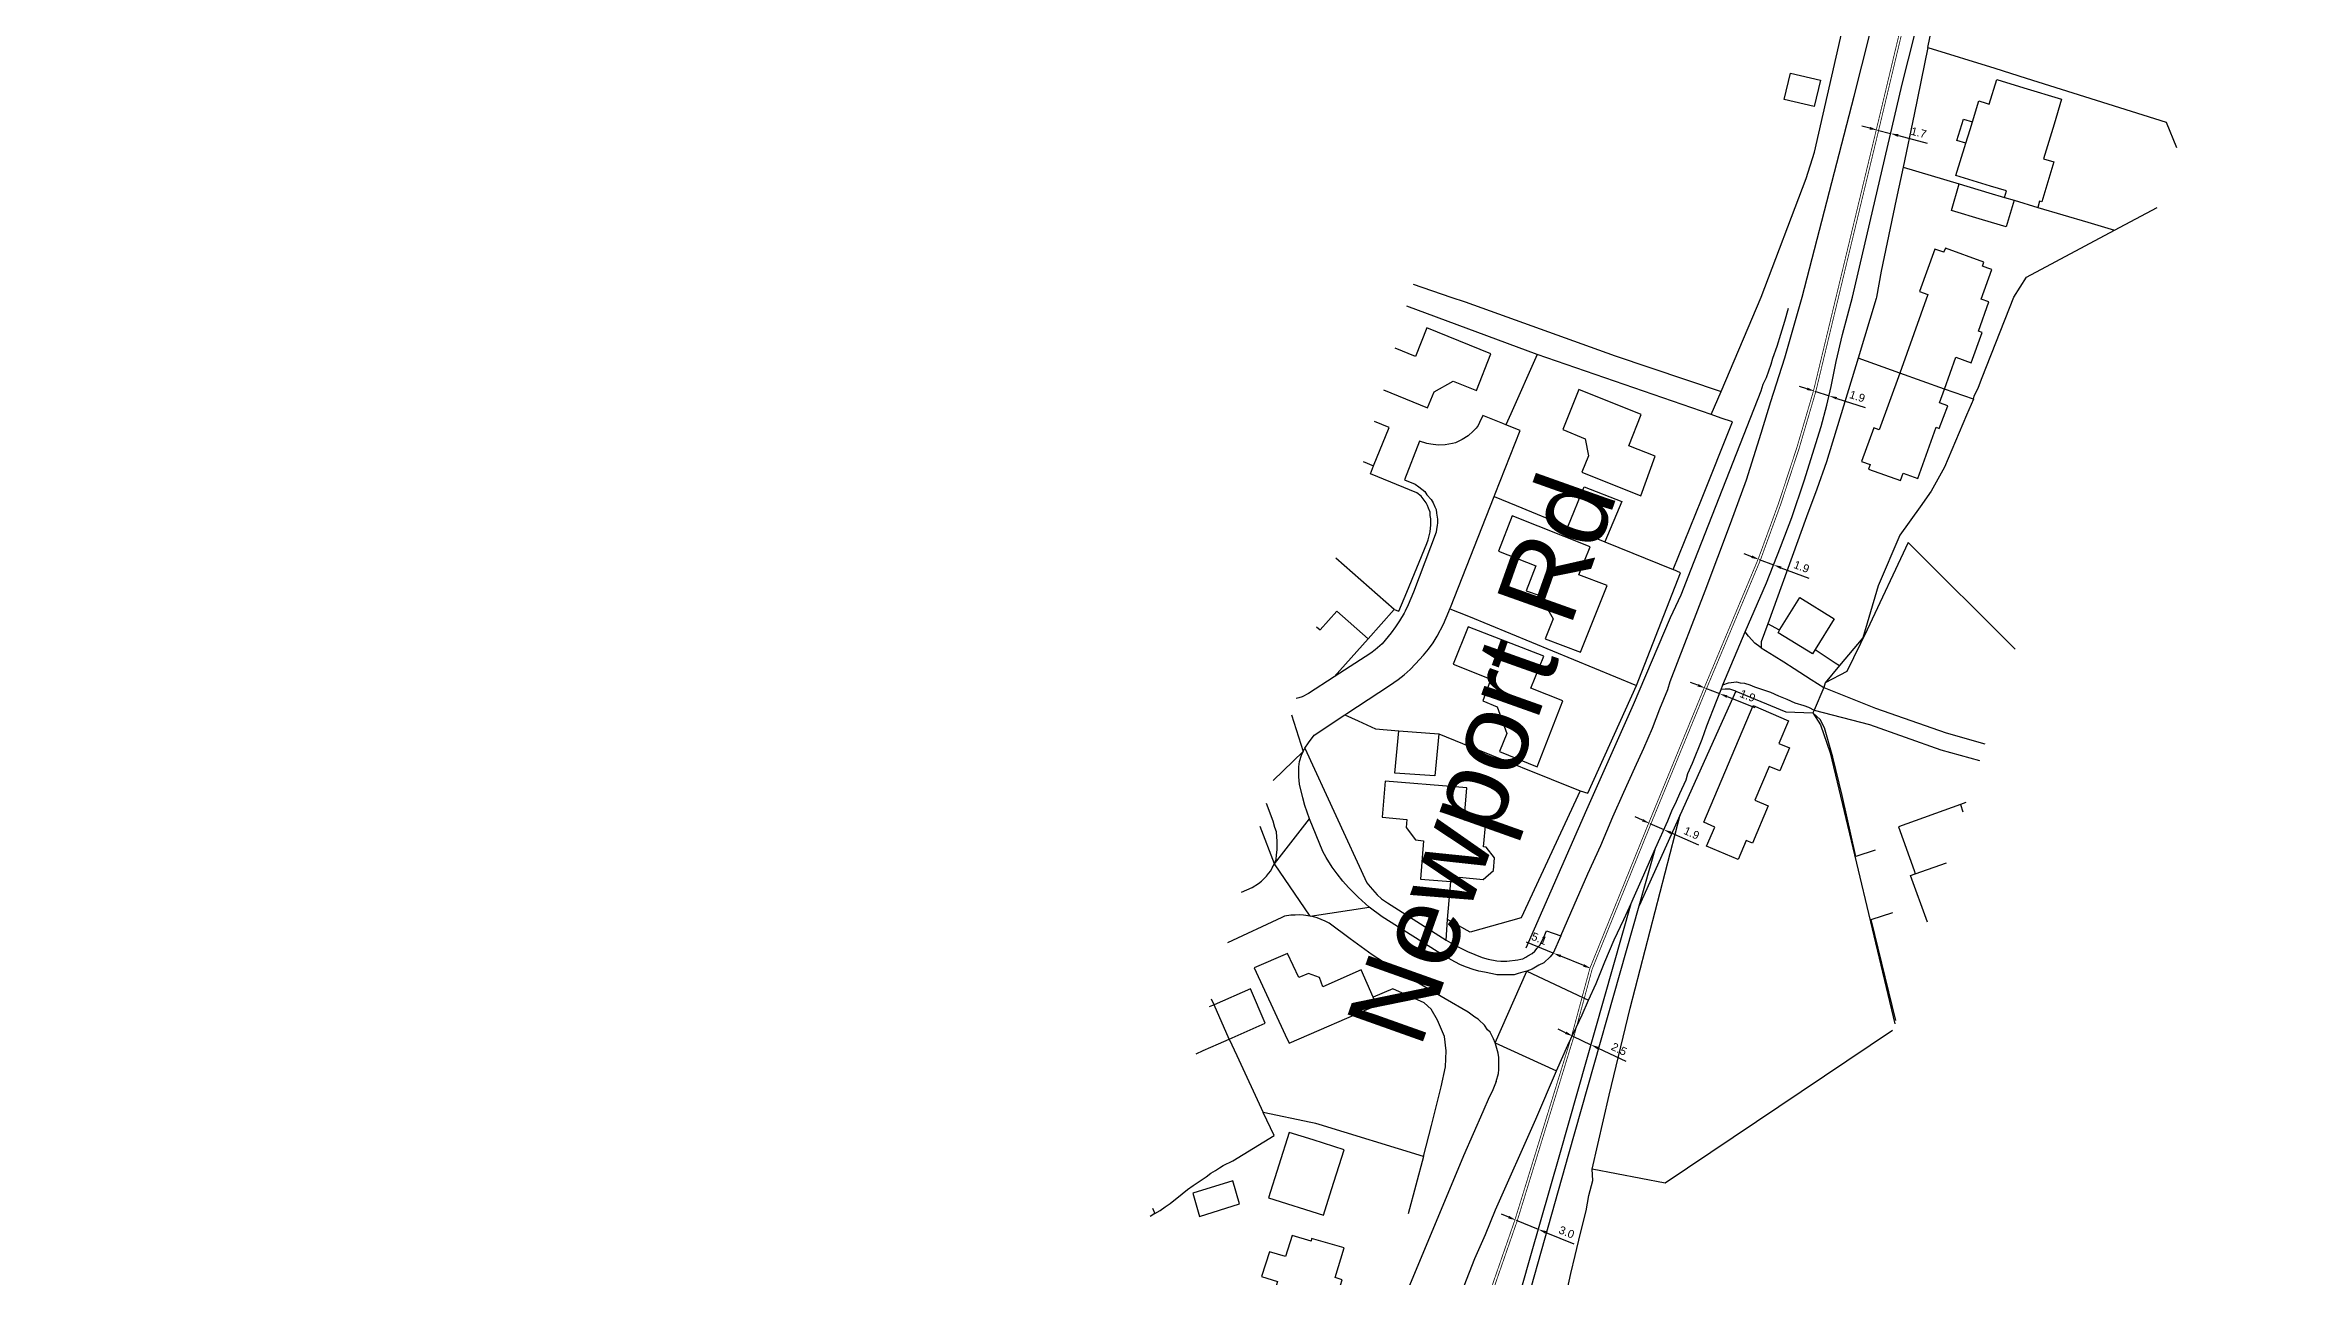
# Model space of a CAD drawing. Header units: millimetres. Extents: x 111502 to 977541, y 8702 to 1044108.
# Drawn here: x 487424.9 to 487705.1, y 237877.6 to 238031.5 of the extents above; entities that cross this region are included whole.
import ezdxf

# ---------------------------------------------------------------- set-up
doc = ezdxf.new("R2010")
doc.units = ezdxf.units.MM
doc.header["$LTSCALE"] = 0.25
doc.linetypes.add('DASHED2', pattern=[9.525, 6.35, -3.175])
for name, color, linetype in [('E HVSS As Laid Dimensions', 30, 'Continuous'), ('E HVSS As Laid HV', 10, 'Continuous'), ('X HVSS Site Background', 8, 'Continuous')]:
    doc.layers.add(name, color=color, linetype=linetype)
doc.styles.add('Arial', font='arial.ttf')
doc.dimstyles.new('HVSS AsLaid', dxfattribs={"dimtxt": 1, "dimasz": 1, "dimexe": 0, "dimexo": 0, "dimgap": 0.5, "dimtad": 1, "dimdec": 1, "dimzin": 1, "dimdsep": 46, "dimtxsty": 'Arial', "dimcen": 0.09, "dimadec": 0, "dimazin": 0, "dimtfac": 1, "dimtdec": 1, "dimtmove": 0, "dimatfit": 3, "dimfxl": 1, "dimtolj": 1, "dimtzin": 0, "dimarcsym": 0})

# ---------------------------------------------------------------- blocks, each defined once
blk = doc.blocks.new('OS MAP 060722')
at = {"layer": 'X HVSS Site Background'}
for points in [[(-1196.23, -1206.16), (-1194.58, -1202.31), (-1192.88, -1198.41), (-1191.23, -1194.86), (-1189.73, -1191.26), (-1188.38, -1188.21), (-1186.98, -1185.16), (-1185.88, -1182.71), (-1184.78, -1180.21), (-1183.88, -1177.76), (-1182.88, -1175.36), (-1182.58, -1174.36), (-1178.18, -1163.01), (-1175.03, -1154.61), (-1173.03, -1149.16), (-1171.18, -1143.31), (-1169.98, -1139.36), (-1168.23, -1133.91), (-1166.08, -1126.31), (-1159.58, -1101.21), (-1156.68, -1089.81)], [(-1176.2, -1138.13), (-1171.18, -1126.31), (-1165.58, -1111.51), (-1164.53, -1108.21), (-1158.38, -1081.11), (-1154.78, -1064.21), (-1155.08, -1032.51)], [(-1150.35, -1095.1), (-1147.53, -1081.31), (-1146.94, -1078.65), (-1145.34, -1073.37), (-1142.53, -1058.57), (-1141.1, -1050.19), (-1140.55, -1044.66)], [(-1173.18, -1168.16), (-1170.53, -1162.01), (-1168.78, -1157.56), (-1167.38, -1153.86), (-1165.83, -1149.26), (-1163.68, -1142.51), (-1162.98, -1139.81), (-1162.43, -1137.51), (-1161.83, -1134.36), (-1161.03, -1131.01), (-1159.78, -1126.31), (-1153.58, -1099.71), (-1149.58, -1083.86)], [(-1150.35, -1095.1), (-1152.08, -1103.51), (-1153.47, -1110.06)], [(-1150.35, -1095.1), (-1141.99, -1097.72), (-1138.08, -1098.95), (-1120.6, -1104.44), (-1119.31, -1107.63)], [(-1164.58, -1102.51), (-1168.33, -1101.61), (-1167.53, -1098.31), (-1163.78, -1099.21), (-1164.58, -1102.51)], [(-1144.79, -1104.42), (-1143.98, -1101.8), (-1143.07, -1102.08), (-1142.7, -1102.2), (-1141.74, -1099.1), (-1138.39, -1100.14), (-1133.68, -1101.59), (-1134.57, -1104.71), (-1135.9, -1109.03), (-1134.61, -1109.43), (-1136.14, -1114.41), (-1136.42, -1114.32), (-1136.61, -1115.1)], [(-1146.73, -1106.75), (-1145.9, -1104.08)], [(-1145.9, -1104.08), (-1144.79, -1104.42)], [(-1145.61, -1107.09), (-1146.73, -1106.75)], [(-1145.61, -1107.09), (-1145.07, -1105.35), (-1144.79, -1104.42)], [(-1140.79, -1113.85), (-1140.55, -1113.05), (-1142.53, -1112.44), (-1146.85, -1111.11), (-1145.61, -1107.09)], [(-1153.47, -1110.06), (-1154.33, -1114.11), (-1156.18, -1123.06), (-1156.78, -1126.31), (-1156.83, -1126.51), (-1159.09, -1133.95)], [(-1153.47, -1110.06), (-1146.44, -1112.16)], [(-1139.59, -1114.21), (-1140.58, -1117.53), (-1143.55, -1116.64), (-1147.43, -1115.48), (-1146.44, -1112.16)], [(-1146.44, -1112.16), (-1142.73, -1113.27), (-1140.79, -1113.85)], [(-1140.79, -1113.85), (-1139.59, -1114.21)], [(-1139.59, -1114.21), (-1136.61, -1115.1)], [(-1136.61, -1115.1), (-1130.37, -1116.96), (-1127.05, -1117.95)], [(-1127.05, -1117.95), (-1121.72, -1115.1)], [(-1144.68, -1139.06), (-1144.58, -1138.71), (-1144.03, -1137.56), (-1143.58, -1136.36), (-1139.63, -1126.31), (-1138.05, -1123.83), (-1127.05, -1117.95)], [(-1148.28, -1137.81), (-1146.85, -1133.84), (-1144.94, -1134.52), (-1143.58, -1130.73), (-1144.05, -1130.56), (-1142.75, -1126.92), (-1143.7, -1126.58), (-1142.37, -1122.87), (-1142.85, -1122.7), (-1143.55, -1122.45), (-1143.55, -1122.44), (-1143.36, -1121.93), (-1148.18, -1120.2), (-1148.35, -1120.65), (-1148.37, -1120.72), (-1149.51, -1120.31), (-1151.41, -1125.61), (-1150.35, -1125.99), (-1153.88, -1135.81)], [(-1214.69, -1124.71), (-1209.98, -1126.31), (-1208.18, -1126.91), (-1189.43, -1133.64), (-1176.2, -1138.13)], [(-1199.18, -1133.51), (-1215.47, -1127.46)], [(-1167.83, -1127.76), (-1168.28, -1129.36), (-1168.78, -1131.01), (-1169.23, -1132.51), (-1169.78, -1134.01), (-1169.98, -1134.76), (-1170.28, -1135.56), (-1170.58, -1136.41), (-1170.98, -1137.26), (-1171.23, -1138.06)], [(-1218.41, -1137.89), (-1212.88, -1140.16), (-1212.08, -1138.16), (-1209.68, -1136.81), (-1206.78, -1138.01), (-1204.98, -1133.41), (-1212.98, -1130.16), (-1214.38, -1133.76), (-1216.94, -1132.7)], [(-1199.18, -1133.51), (-1202.48, -1140.91), (-1203.09, -1142.27)], [(-1177.43, -1141.01), (-1199.18, -1133.51)], [(-1159.09, -1133.95), (-1163.03, -1146.91), (-1164.23, -1150.31), (-1165.53, -1153.76), (-1170.37, -1167.16)], [(-1153.88, -1135.81), (-1159.09, -1133.95)], [(-1153.88, -1135.81), (-1156.43, -1142.89), (-1157.12, -1142.64), (-1158.64, -1146.85), (-1157.57, -1147.23), (-1157.78, -1147.81), (-1153.79, -1149.25), (-1153.44, -1148.31), (-1151.62, -1148.97), (-1149.32, -1142.58), (-1148.94, -1142.72), (-1147.87, -1139.89), (-1148.89, -1139.52), (-1148.28, -1137.81)], [(-1148.28, -1137.81), (-1153.88, -1135.81)], [(-1171.23, -1138.06), (-1179.98, -1160.36), (-1181.23, -1163.56), (-1182.58, -1166.41), (-1187.18, -1177.26), (-1193.03, -1190.41), (-1200.63, -1207.71)], [(-1186.23, -1151.16), (-1184.43, -1146.21), (-1187.73, -1144.91), (-1186.18, -1141.01), (-1193.98, -1137.86), (-1195.98, -1142.86), (-1193.18, -1144.01), (-1192.78, -1146.16), (-1193.63, -1148.21), (-1186.23, -1151.16)], [(-1177.43, -1141.01), (-1176.2, -1138.13)], [(-1144.68, -1139.06), (-1145.53, -1141.07), (-1148.28, -1147.57), (-1149.94, -1150.58), (-1151.31, -1152.52), (-1153.88, -1156.06), (-1156.59, -1162.4), (-1157.76, -1166.38), (-1158.51, -1168.89), (-1161.41, -1172.38)], [(-1144.68, -1139.06), (-1148.28, -1137.81)], [(-1205.98, -1141.11), (-1206.38, -1142.01), (-1206.58, -1142.36), (-1206.83, -1142.71), (-1207.18, -1143.06), (-1207.83, -1143.66), (-1208.58, -1144.11), (-1209.38, -1144.51), (-1209.78, -1144.61), (-1210.23, -1144.71), (-1210.68, -1144.76), (-1211.58, -1144.81), (-1212.48, -1144.71), (-1212.98, -1144.61), (-1213.88, -1144.31), (-1215.78, -1149.16), (-1214.43, -1149.71), (-1213.98, -1150.01), (-1213.23, -1150.61), (-1212.98, -1151.01), (-1212.43, -1151.61), (-1212.18, -1152.01), (-1211.98, -1152.51), (-1211.83, -1152.86), (-1211.78, -1153.31), (-1211.63, -1154.06), (-1211.63, -1154.51), (-1211.68, -1154.86), (-1211.78, -1155.31), (-1211.83, -1155.71), (-1214.63, -1163.21), (-1215.33, -1164.76), (-1215.68, -1165.56), (-1215.83, -1165.81), (-1216.38, -1166.76), (-1216.88, -1167.51), (-1217.43, -1168.26), (-1218.18, -1169.21), (-1218.58, -1169.66), (-1219.43, -1170.41), (-1219.98, -1170.81), (-1224.58, -1173.79)], [(-1219.63, -1147.41), (-1217.68, -1142.61), (-1219.53, -1141.86)], [(-1203.09, -1142.27), (-1203.48, -1142.11), (-1205.98, -1141.11)], [(-1204.56, -1151.24), (-1204.43, -1150.91), (-1201.33, -1143.01), (-1203.09, -1142.27)], [(-1182.18, -1160.36), (-1178.67, -1151.63), (-1174.76, -1141.92), (-1176.18, -1141.43), (-1177.43, -1141.01)], [(-1220.95, -1146.88), (-1219.63, -1147.41)], [(-1217.08, -1165.36), (-1216.48, -1165.56), (-1215.48, -1163.21), (-1212.98, -1157.11), (-1212.83, -1156.66), (-1212.68, -1156.16), (-1212.58, -1155.66), (-1212.48, -1154.76), (-1212.48, -1154.01), (-1212.58, -1153.61), (-1212.58, -1153.21), (-1212.78, -1152.71), (-1212.88, -1152.36), (-1213.08, -1152.01), (-1213.43, -1151.51), (-1213.68, -1151.21), (-1214.23, -1150.76), (-1220.03, -1148.41), (-1219.63, -1147.41)], [(-1210.09, -1165.26), (-1210.03, -1165.11), (-1204.56, -1151.24)], [(-1204.56, -1151.24), (-1201.83, -1152.36)], [(-1195.38, -1155.01), (-1193.33, -1150.01), (-1188.63, -1151.86), (-1190.73, -1156.91)], [(-1193.78, -1170.71), (-1190.43, -1162.36), (-1193.98, -1161.01), (-1192.58, -1157.51), (-1202.33, -1153.66), (-1204.03, -1158.06), (-1199.38, -1159.91), (-1200.58, -1163.01), (-1198.88, -1163.61), (-1197.18, -1166.51), (-1198.18, -1169.01), (-1193.78, -1170.71)], [(-1201.83, -1152.36), (-1195.38, -1155.01)], [(-1195.38, -1155.01), (-1190.73, -1156.91)], [(-1190.73, -1156.91), (-1182.18, -1160.36)], [(-1152.81, -1156.97), (-1157.97, -1167.92), (-1160.48, -1173.11), (-1163.18, -1174.51)], [(-1152.81, -1156.97), (-1139.46, -1170.33)], [(-1217.08, -1165.36), (-1224.35, -1158.93)], [(-1186.78, -1174.86), (-1181.28, -1160.76), (-1182.18, -1160.36)], [(-1226.77, -1167.51), (-1226.33, -1167.91), (-1224.23, -1165.56), (-1220.33, -1169.01)], [(-1223.22, -1178.52), (-1222.98, -1178.36), (-1217.63, -1174.86), (-1216.58, -1174.11), (-1215.83, -1173.51), (-1215.08, -1172.86), (-1214.38, -1172.16), (-1213.38, -1171.06), (-1212.78, -1170.31), (-1212.18, -1169.51), (-1211.68, -1168.71), (-1210.88, -1167.21), (-1210.58, -1166.41), (-1210.23, -1165.61), (-1210.09, -1165.26)], [(-1220.33, -1169.01), (-1217.08, -1165.36)], [(-1210.09, -1165.26), (-1207.78, -1166.21)], [(-1168.9, -1167.96), (-1168.85, -1167.88), (-1166.38, -1163.86), (-1162.08, -1166.51), (-1164.44, -1170.35)], [(-1199.18, -1185.01), (-1195.98, -1176.76), (-1199.98, -1175.21), (-1198.38, -1171.21), (-1207.83, -1167.51), (-1209.68, -1172.21), (-1204.98, -1174.06), (-1205.98, -1176.76), (-1204.18, -1177.51), (-1202.98, -1180.86), (-1203.88, -1183.11), (-1199.18, -1185.01)], [(-1207.78, -1166.21), (-1186.78, -1174.86)], [(-1175.98, -1174.76), (-1173.18, -1168.16)], [(-1171.19, -1170.14), (-1171.38, -1170.01), (-1171.98, -1169.56), (-1172.78, -1168.71), (-1173.18, -1168.16)], [(-1170.37, -1167.16), (-1171.18, -1169.41)], [(-1168.9, -1167.96), (-1170.37, -1167.16)], [(-1164.44, -1170.35), (-1164.78, -1170.91), (-1169.08, -1168.26), (-1168.9, -1167.96)], [(-1224.58, -1173.79), (-1220.33, -1169.01)], [(-1171.18, -1169.41), (-1171.19, -1170.14)], [(-1171.19, -1170.14), (-1169.58, -1171.16), (-1168.38, -1171.91), (-1167.08, -1172.74), (-1164.95, -1174.1), (-1163.38, -1175.11)], [(-1164.44, -1170.35), (-1161.93, -1172.03), (-1161.41, -1172.38)], [(-1224.58, -1173.79), (-1227.78, -1175.86), (-1228.58, -1176.26), (-1228.98, -1176.41), (-1229.3, -1176.49)], [(-1161.41, -1172.38), (-1163.18, -1174.51)], [(-1193.83, -1188.01), (-1192.88, -1188.31), (-1186.78, -1174.86)], [(-1184.41, -1195.19), (-1182.88, -1191.76), (-1182.38, -1190.51), (-1181.78, -1189.31), (-1181.38, -1188.36), (-1180.58, -1186.66), (-1180.38, -1185.86), (-1179.78, -1184.56), (-1178.58, -1181.56), (-1177.98, -1179.91), (-1176.78, -1176.81), (-1176.18, -1175.36)], [(-1174.38, -1175.56), (-1181.33, -1191.01)], [(-1176.18, -1175.36), (-1175.98, -1174.76)], [(-1174.38, -1175.56), (-1175.1, -1175.31), (-1175.68, -1175.3), (-1176.18, -1175.36)], [(-1175.98, -1174.76), (-1175.28, -1174.51), (-1174.28, -1174.41), (-1173.83, -1174.51), (-1173.28, -1174.56), (-1172.63, -1174.76), (-1172.03, -1175.01), (-1171.03, -1175.35), (-1170.03, -1175.71), (-1169.03, -1176.16), (-1167.98, -1176.56), (-1166.98, -1177.01), (-1165.88, -1177.36), (-1165.28, -1177.56), (-1164.58, -1177.96)], [(-1174.38, -1175.56), (-1168.12, -1178.14), (-1164.72, -1178.29)], [(-1163.38, -1175.11), (-1164.58, -1177.96)], [(-1163.18, -1174.51), (-1163.38, -1175.11)], [(-1163.38, -1175.11), (-1156.89, -1177.68), (-1148.08, -1180.79), (-1143.26, -1182.15)], [(-1229.88, -1178.54), (-1228.43, -1183.11)], [(-1228.23, -1182.71), (-1227.78, -1182.01), (-1227.08, -1181.06), (-1223.22, -1178.52)], [(-1223.22, -1178.52), (-1221.58, -1179.26)], [(-1221.58, -1179.26), (-1219.38, -1180.26), (-1216.48, -1180.51)], [(-1178.38, -1191.96), (-1172.18, -1177.36), (-1167.78, -1179.26), (-1168.98, -1182.11), (-1167.67, -1182.66), (-1168.88, -1185.52), (-1170.19, -1184.97), (-1171.98, -1189.21), (-1170.33, -1189.91), (-1172.28, -1194.56), (-1173.06, -1194.22), (-1174.08, -1196.62), (-1178.01, -1194.94), (-1176.99, -1192.55), (-1178.38, -1191.96)], [(-1164.58, -1177.96), (-1164.72, -1178.29)], [(-1156.95, -1195.46), (-1159.35, -1196.24), (-1161.07, -1188.62), (-1162.25, -1183.81), (-1163.29, -1180.17), (-1163.84, -1179.1), (-1164.23, -1178.75), (-1164.72, -1178.29)], [(-1164.72, -1178.29), (-1163.78, -1179.76), (-1162.56, -1183.27), (-1158.88, -1198.81), (-1154.51, -1217.16)], [(-1164.58, -1177.96), (-1157.67, -1179.74), (-1148.74, -1182.89), (-1143.93, -1184.25)], [(-1211.48, -1180.91), (-1211.98, -1186.16), (-1216.98, -1185.81), (-1216.48, -1180.51)], [(-1216.48, -1180.51), (-1211.48, -1180.91)], [(-1211.48, -1180.91), (-1208.53, -1182.1), (-1193.83, -1188.01)], [(-1228.43, -1183.11), (-1232.19, -1186.75)], [(-1227.63, -1191.51), (-1228.23, -1189.86), (-1228.48, -1188.91), (-1228.88, -1187.21), (-1228.98, -1186.26), (-1228.98, -1185.01), (-1228.88, -1184.36), (-1228.63, -1183.56), (-1228.43, -1183.11)], [(-1228.43, -1183.11), (-1228.23, -1182.71)], [(-1228.23, -1182.71), (-1220.48, -1199.51), (-1220.08, -1200.01), (-1219.18, -1201.01), (-1218.63, -1201.51), (-1217.88, -1202.01), (-1210.58, -1206.71)], [(-1209.98, -1199.36), (-1208.98, -1199.51), (-1208.92, -1198.81), (-1205.95, -1199.09), (-1204.67, -1197.97), (-1204.53, -1196.42), (-1205.57, -1195.05), (-1205.89, -1195.02), (-1205.6, -1191.95), (-1208.32, -1191.69), (-1207.98, -1187.66), (-1208.99, -1187.58), (-1218.18, -1186.81), (-1218.58, -1191.31), (-1215.48, -1191.61), (-1215.58, -1192.61), (-1214.38, -1194.16), (-1213.38, -1194.26), (-1213.78, -1199.06), (-1209.98, -1199.36)], [(-1193.83, -1188.01), (-1201.18, -1203.91), (-1207.58, -1205.71), (-1210.38, -1204.11)], [(-1232.03, -1197.16), (-1231.83, -1196.61), (-1231.78, -1196.01), (-1231.68, -1195.41), (-1231.68, -1194.36), (-1231.78, -1193.16), (-1231.98, -1192.61), (-1232.18, -1191.81), (-1233.01, -1189.63)], [(-1192.33, -1235.31), (-1190.18, -1226.06), (-1187.58, -1215.21), (-1181.33, -1191.01)], [(-1181.33, -1191.01), (-1186.45, -1202.4)], [(-1146.29, -1189.73), (-1154.05, -1192.51), (-1152.08, -1197.99), (-1151.94, -1198.4)], [(-1145.62, -1189.49), (-1146.29, -1189.73)], [(-1146.29, -1189.73), (-1145.99, -1190.65)], [(-1232.03, -1197.16), (-1233.81, -1192.49)], [(-1232.03, -1197.16), (-1227.63, -1191.51)], [(-1220.18, -1202.56), (-1221.58, -1201.31), (-1222.78, -1200.11), (-1223.48, -1199.31), (-1224.18, -1198.41), (-1224.83, -1197.56), (-1225.58, -1196.36), (-1225.98, -1195.61), (-1227.63, -1191.51)], [(-1187.46, -1202.12), (-1187.18, -1201.51), (-1185.88, -1198.51), (-1184.58, -1195.56), (-1184.41, -1195.19)], [(-1186.45, -1202.4), (-1184.41, -1195.19)], [(-1236.13, -1200.69), (-1234.83, -1200.11), (-1234.03, -1199.61), (-1233.63, -1199.31), (-1233.03, -1198.71), (-1232.78, -1198.36), (-1232.48, -1198.01), (-1232.33, -1197.66), (-1232.03, -1197.16)], [(-1227.55, -1203.7), (-1232.03, -1197.16)], [(-1210.38, -1204.11), (-1209.98, -1199.36)], [(-1150.42, -1204.45), (-1152.53, -1198.61), (-1151.94, -1198.4)], [(-1151.94, -1198.4), (-1148.03, -1197.01)], [(-1209.19, -1315.01), (-1209.02, -1314.54), (-1209, -1314.25), (-1208.27, -1301.4), (-1208.27, -1301.39), (-1208.38, -1296.76), (-1207.98, -1291.11), (-1207.73, -1286.76), (-1206.38, -1272.26), (-1205.78, -1268.01), (-1205.33, -1265.71), (-1204.38, -1261.66), (-1199.98, -1246.11), (-1196.38, -1233.46), (-1187.46, -1202.12)], [(-1192.76, -1214.18), (-1191.83, -1212.11), (-1190.73, -1209.41), (-1189.58, -1206.66), (-1188.38, -1204.11), (-1187.46, -1202.12)], [(-1231.09, -1203.86), (-1237.91, -1207.03)], [(-1227.55, -1203.7), (-1228.38, -1203.56), (-1228.88, -1203.51), (-1229.43, -1203.56), (-1229.98, -1203.56), (-1230.78, -1203.71), (-1231.09, -1203.86)], [(-1227.55, -1203.7), (-1220.18, -1202.56)], [(-1210.68, -1214.04), (-1217.23, -1210.21), (-1219.83, -1208.51), (-1222.58, -1206.51), (-1225.18, -1204.56), (-1225.68, -1204.31), (-1226.68, -1203.91), (-1227.18, -1203.76), (-1227.55, -1203.7)], [(-1200.48, -1210.56), (-1200.98, -1210.71), (-1201.58, -1210.86), (-1202.08, -1211.01), (-1204.23, -1211.01), (-1204.78, -1210.91), (-1205.78, -1210.71), (-1206.48, -1210.56), (-1207.18, -1210.36), (-1208.03, -1210.06), (-1208.78, -1209.76), (-1209.48, -1209.41), (-1210.88, -1208.61), (-1218.58, -1203.76), (-1220.18, -1202.56)], [(-1210.58, -1206.71), (-1210.38, -1204.11)], [(-1202.58, -1285.86), (-1206.38, -1285.61), (-1205.33, -1272.46), (-1204.73, -1268.36), (-1203.98, -1264.66), (-1203.38, -1262.21), (-1195.23, -1233.41), (-1186.45, -1202.4)], [(-1154.37, -1216.74), (-1157.46, -1204.09), (-1154.74, -1203.23)], [(-1210.58, -1206.71), (-1209.68, -1207.21), (-1208.83, -1207.66), (-1207.88, -1208.11), (-1206.08, -1208.86), (-1205.33, -1209.06), (-1204.23, -1209.26), (-1203.73, -1209.31), (-1202.98, -1209.31), (-1201.63, -1209.16), (-1201.23, -1209.06), (-1200.98, -1209.01), (-1200.63, -1208.81), (-1200.38, -1208.66), (-1199.83, -1208.36), (-1199.48, -1208.06), (-1199.18, -1207.71), (-1198.88, -1207.31), (-1198.63, -1206.86), (-1198.38, -1206.31), (-1198.03, -1205.51), (-1196.23, -1206.16)], [(-1196.23, -1206.16), (-1197.18, -1208.31)], [(-1219.68, -1213.81), (-1221.18, -1210.41), (-1225.98, -1212.51), (-1226.38, -1211.36), (-1227.78, -1210.86), (-1228.98, -1211.36), (-1230.38, -1208.36), (-1234.58, -1210.16)], [(-1234.58, -1210.16), (-1230.67, -1218.52), (-1230.18, -1219.56), (-1219.23, -1214.81), (-1219.68, -1213.81)], [(-1204.43, -1219.51), (-1200.48, -1210.56)], [(-1197.18, -1208.31), (-1197.58, -1208.76), (-1198.38, -1209.51), (-1198.98, -1209.81), (-1199.83, -1210.31), (-1200.48, -1210.56)], [(-1200.48, -1210.56), (-1192.76, -1214.18)], [(-1237.68, -1219.06), (-1233.18, -1217.06), (-1235.03, -1212.76), (-1239.58, -1214.76)], [(-1213.41, -1233.74), (-1212.38, -1229.86), (-1211.19, -1225.04), (-1210.64, -1222.53), (-1210.55, -1220.54), (-1210.76, -1218.74), (-1211.63, -1216.71), (-1212.45, -1215.32), (-1213.33, -1214.51), (-1217.23, -1212.76), (-1219.68, -1213.81)], [(-1239.58, -1214.76), (-1240.17, -1215.01)], [(-1239.58, -1214.76), (-1239.9, -1214.05)], [(-1237.68, -1219.06), (-1239.58, -1214.76)], [(-1204.43, -1219.51), (-1204.63, -1219.01), (-1205.08, -1218.21), (-1205.38, -1217.91), (-1205.78, -1217.31), (-1206.48, -1216.66), (-1206.58, -1216.56), (-1206.98, -1216.31), (-1207.83, -1215.71), (-1210.68, -1214.04)], [(-1196.77, -1223.03), (-1195.38, -1219.81), (-1193.58, -1216.01), (-1192.76, -1214.18)], [(-1154.77, -1217.97), (-1183.18, -1237.06), (-1192.33, -1235.31)], [(-1241.82, -1220.88), (-1240.93, -1220.49), (-1239, -1219.64), (-1237.68, -1219.06)], [(-1237.68, -1219.06), (-1236.72, -1221.11), (-1233.42, -1228.21)], [(-1204.33, -1224.36), (-1204.03, -1223.36), (-1203.98, -1222.86), (-1203.98, -1221.36), (-1204.08, -1220.81), (-1204.33, -1219.96), (-1204.43, -1219.51)], [(-1204.43, -1219.51), (-1196.77, -1223.03)], [(-1204.33, -1224.36), (-1204.83, -1225.61), (-1205.18, -1226.31), (-1205.98, -1228.16), (-1208.38, -1233.66), (-1215.98, -1251.86)], [(-1218.95, -1281.91), (-1218.78, -1280.21), (-1218.43, -1278.21), (-1218.03, -1276.21), (-1217.68, -1274.16), (-1217.18, -1272.16), (-1216.58, -1270.16), (-1215.88, -1268.16), (-1215.18, -1266.31), (-1214.38, -1264.46), (-1212.38, -1259.76), (-1211.03, -1256.51), (-1209.68, -1253.31), (-1208.33, -1249.91), (-1206.98, -1246.46), (-1205.63, -1243.46), (-1204.38, -1240.41), (-1199.38, -1229.06), (-1196.77, -1223.03)], [(-1246.98, -1240.86), (-1246.33, -1240.46), (-1245.68, -1240.01), (-1245.08, -1239.61), (-1243.58, -1238.41), (-1242.88, -1237.86), (-1242.18, -1237.36), (-1240.58, -1236.26), (-1239.98, -1235.81), (-1239.38, -1235.46), (-1238.88, -1235.16), (-1238.43, -1234.86), (-1237.23, -1234.26), (-1232.08, -1231.11), (-1233.42, -1228.21)], [(-1213.41, -1233.74), (-1226.45, -1229.71), (-1226.84, -1229.62), (-1227.48, -1229.48), (-1233.42, -1228.21)], [(-1225.91, -1241.07), (-1224.9, -1237.85), (-1223.33, -1232.88), (-1227.17, -1231.66), (-1230.19, -1230.71), (-1232.78, -1238.9), (-1225.91, -1241.07)], [(-1213.41, -1233.74), (-1215.33, -1240.91)], [(-1195.48, -1250.66), (-1194.98, -1248.36), (-1194.43, -1246.11), (-1193.78, -1243.31), (-1193.08, -1240.51), (-1192.73, -1238.61), (-1192.23, -1236.71), (-1192.33, -1235.31)], [(-1237.23, -1236.76), (-1242.23, -1238.31), (-1241.38, -1241.21), (-1236.38, -1239.66), (-1237.23, -1236.76)], [(-1246.98, -1240.86), (-1247.57, -1241.25)], [(-1247.27, -1240.18), (-1246.98, -1240.86)], [(-1226.38, -1254.86), (-1225.08, -1250.86), (-1224.18, -1251.16), (-1223.58, -1249.16), (-1224.43, -1248.86), (-1223.33, -1245.16), (-1227.38, -1243.96), (-1227.43, -1244.31), (-1229.83, -1243.61), (-1230.63, -1246.21), (-1232.63, -1245.66), (-1233.63, -1248.71), (-1231.63, -1249.36), (-1232.58, -1252.36), (-1230.33, -1253.06), (-1230.38, -1253.61)]]:
    blk.add_lwpolyline(points, dxfattribs=at)
blk = doc.blocks.new('*D1742')
at = {"layer": 'Defpoints', "color": 0, "transparency": 16777216}
for p in [(487608.76, 237884.61), (487608.76, 237884.61), (487611.53, 237883.48)]:
    blk.add_point(p, dxfattribs=at)
at = {"layer": 'E HVSS As Laid Dimensions', "color": 0, "lineweight": -2, "transparency": 16777216}
for p, q in [((487607.83, 237884.99), (487606.91, 237885.37)), ((487608.76, 237884.61), (487611.53, 237883.48)), ((487612.46, 237883.1), (487615.99, 237881.65))]:
    blk.add_line(p, q, dxfattribs=at)
at = {"layer": 'E HVSS As Laid Dimensions', "color": 0, "transparency": 16777216}
for points in [[(487607.89, 237885.15), (487607.77, 237884.84), (487608.76, 237884.61)], [(487612.52, 237883.25), (487612.39, 237882.94), (487611.53, 237883.48)]]:
    blk.add_solid(points, dxfattribs=at)
at = {"layer": 'E HVSS As Laid Dimensions', "color": 0, "transparency": 16777216, "insert": (487615.07, 237883.12), "char_height": 1, "attachment_point": 5, "rotation": 337.7144, "style": 'Arial'}
blk.add_mtext('\\A1;3.0', dxfattribs=at)
blk = doc.blocks.new('*D1743')
at = {"layer": 'Defpoints', "color": 0, "transparency": 16777216}
for p in [(487615.84, 237907.62), (487615.84, 237907.62), (487618.1, 237906.55)]:
    blk.add_point(p, dxfattribs=at)
at = {"layer": 'E HVSS As Laid Dimensions', "color": 0, "lineweight": -2, "transparency": 16777216}
for p, q in [((487614.94, 237908.05), (487614.03, 237908.48)), ((487615.84, 237907.62), (487618.1, 237906.55)), ((487619, 237906.12), (487622.48, 237904.48))]:
    blk.add_line(p, q, dxfattribs=at)
at = {"layer": 'E HVSS As Laid Dimensions', "color": 0, "transparency": 16777216}
for points in [[(487615.01, 237908.2), (487614.86, 237907.9), (487615.84, 237907.62)], [(487619.07, 237906.27), (487618.93, 237905.97), (487618.1, 237906.55)]]:
    blk.add_solid(points, dxfattribs=at)
at = {"layer": 'E HVSS As Laid Dimensions', "color": 0, "transparency": 16777216, "insert": (487621.63, 237906), "char_height": 1, "attachment_point": 5, "rotation": 334.6538, "style": 'Arial'}
blk.add_mtext('\\A1;2.5', dxfattribs=at)
blk = doc.blocks.new('*D1744')
at = {"layer": 'Defpoints', "color": 0, "transparency": 16777216}
for p in [(487613.4, 237918), (487618.12, 237916.08), (487618.12, 237916.08)]:
    blk.add_point(p, dxfattribs=at)
at = {"layer": 'E HVSS As Laid Dimensions', "color": 0, "lineweight": -2, "transparency": 16777216}
for p, q in [((487613.4, 237918), (487610.04, 237919.37)), ((487617.2, 237916.45), (487614.33, 237917.62))]:
    blk.add_line(p, q, dxfattribs=at)
at = {"layer": 'E HVSS As Laid Dimensions', "color": 0, "transparency": 16777216}
for points in [[(487614.39, 237917.78), (487614.26, 237917.47), (487613.4, 237918)], [(487617.26, 237916.61), (487617.13, 237916.3), (487618.12, 237916.08)]]:
    blk.add_solid(points, dxfattribs=at)
at = {"layer": 'E HVSS As Laid Dimensions', "color": 0, "transparency": 16777216, "insert": (487611.64, 237919.81), "char_height": 1, "attachment_point": 5, "rotation": 337.8337, "style": 'Arial'}
blk.add_mtext('\\A1;5.1', dxfattribs=at)
blk = doc.blocks.new('*D1745')
at = {"layer": 'Defpoints', "color": 0, "transparency": 16777216}
for p in [(487625.46, 237934.21), (487625.46, 237934.21), (487627.2, 237933.44)]:
    blk.add_point(p, dxfattribs=at)
at = {"layer": 'E HVSS As Laid Dimensions', "color": 0, "lineweight": -2, "transparency": 16777216}
for p, q in [((487624.55, 237934.61), (487623.64, 237935.02)), ((487625.46, 237934.21), (487627.2, 237933.44)), ((487628.12, 237933.03), (487631.53, 237931.52))]:
    blk.add_line(p, q, dxfattribs=at)
at = {"layer": 'E HVSS As Laid Dimensions', "color": 0, "transparency": 16777216}
for points in [[(487624.62, 237934.76), (487624.48, 237934.46), (487625.46, 237934.21)], [(487628.18, 237933.18), (487628.05, 237932.88), (487627.2, 237933.44)]]:
    blk.add_solid(points, dxfattribs=at)
at = {"layer": 'E HVSS As Laid Dimensions', "color": 0, "transparency": 16777216, "insert": (487630.69, 237933), "char_height": 1, "attachment_point": 5, "rotation": 336.1247, "style": 'Arial'}
blk.add_mtext('\\A1;1.9', dxfattribs=at)
blk = doc.blocks.new('*D1746')
at = {"layer": 'Defpoints', "color": 0, "transparency": 16777216}
for p in [(487632.41, 237951.12), (487632.41, 237951.12), (487634.18, 237950.43)]:
    blk.add_point(p, dxfattribs=at)
at = {"layer": 'E HVSS As Laid Dimensions', "color": 0, "lineweight": -2, "transparency": 16777216}
for p, q in [((487631.48, 237951.48), (487630.55, 237951.84)), ((487632.41, 237951.12), (487634.18, 237950.43)), ((487635.12, 237950.07), (487638.59, 237948.72))]:
    blk.add_line(p, q, dxfattribs=at)
at = {"layer": 'E HVSS As Laid Dimensions', "color": 0, "transparency": 16777216}
for points in [[(487631.54, 237951.63), (487631.42, 237951.32), (487632.41, 237951.12)], [(487635.18, 237950.22), (487635.06, 237949.91), (487634.18, 237950.43)]]:
    blk.add_solid(points, dxfattribs=at)
at = {"layer": 'E HVSS As Laid Dimensions', "color": 0, "transparency": 16777216, "insert": (487637.69, 237950.16), "char_height": 1, "attachment_point": 5, "rotation": 338.8104, "style": 'Arial'}
blk.add_mtext('\\A1;1.9', dxfattribs=at)
blk = doc.blocks.new('*D1747')
at = {"layer": 'Defpoints', "color": 0, "transparency": 16777216}
for p in [(487639.15, 237967.19), (487639.15, 237967.19), (487640.92, 237966.52)]:
    blk.add_point(p, dxfattribs=at)
at = {"layer": 'E HVSS As Laid Dimensions', "color": 0, "lineweight": -2, "transparency": 16777216}
for p, q in [((487638.21, 237967.54), (487637.27, 237967.89)), ((487639.15, 237967.19), (487640.92, 237966.52)), ((487641.86, 237966.17), (487645.35, 237964.86))]:
    blk.add_line(p, q, dxfattribs=at)
at = {"layer": 'E HVSS As Laid Dimensions', "color": 0, "transparency": 16777216}
for points in [[(487638.27, 237967.7), (487638.15, 237967.39), (487639.15, 237967.19)], [(487641.92, 237966.33), (487641.8, 237966.02), (487640.92, 237966.52)]]:
    blk.add_solid(points, dxfattribs=at)
at = {"layer": 'E HVSS As Laid Dimensions', "color": 0, "transparency": 16777216, "insert": (487644.43, 237966.29), "char_height": 1, "attachment_point": 5, "rotation": 339.444, "style": 'Arial'}
blk.add_mtext('\\A1;1.9', dxfattribs=at)
blk = doc.blocks.new('*D1748')
at = {"layer": 'Defpoints', "color": 0, "transparency": 16777216}
for p in [(487646.07, 237988.23), (487646.07, 237988.23), (487647.88, 237987.65)]:
    blk.add_point(p, dxfattribs=at)
at = {"layer": 'E HVSS As Laid Dimensions', "color": 0, "lineweight": -2, "transparency": 16777216}
for p, q in [((487645.11, 237988.54), (487644.16, 237988.84)), ((487646.07, 237988.23), (487647.88, 237987.65)), ((487648.83, 237987.34), (487652.38, 237986.2))]:
    blk.add_line(p, q, dxfattribs=at)
at = {"layer": 'E HVSS As Laid Dimensions', "color": 0, "transparency": 16777216}
for points in [[(487645.16, 237988.7), (487645.06, 237988.38), (487646.07, 237988.23)], [(487648.88, 237987.5), (487648.78, 237987.19), (487647.88, 237987.65)]]:
    blk.add_solid(points, dxfattribs=at)
at = {"layer": 'E HVSS As Laid Dimensions', "color": 0, "transparency": 16777216, "insert": (487651.39, 237987.58), "char_height": 1, "attachment_point": 5, "rotation": 342.1981, "style": 'Arial'}
blk.add_mtext('\\A1;1.9', dxfattribs=at)
blk = doc.blocks.new('*D1749')
at = {"layer": 'Defpoints', "color": 0, "transparency": 16777216}
for p in [(487653.92, 238020.86), (487653.92, 238020.86), (487655.56, 238020.44)]:
    blk.add_point(p, dxfattribs=at)
at = {"layer": 'E HVSS As Laid Dimensions', "color": 0, "lineweight": -2, "transparency": 16777216}
for p, q in [((487652.95, 238021.11), (487651.98, 238021.36)), ((487653.92, 238020.86), (487655.56, 238020.44)), ((487656.53, 238020.19), (487660.14, 238019.25))]:
    blk.add_line(p, q, dxfattribs=at)
at = {"layer": 'E HVSS As Laid Dimensions', "color": 0, "transparency": 16777216}
for points in [[(487652.99, 238021.27), (487652.91, 238020.95), (487653.92, 238020.86)], [(487656.57, 238020.35), (487656.49, 238020.02), (487655.56, 238020.44)]]:
    blk.add_solid(points, dxfattribs=at)
at = {"layer": 'E HVSS As Laid Dimensions', "color": 0, "transparency": 16777216, "insert": (487659.07, 238020.56), "char_height": 1, "attachment_point": 5, "rotation": 345.4814, "style": 'Arial'}
blk.add_mtext('\\A1;1.7', dxfattribs=at)

msp = doc.modelspace()

# ---------------------------------------------------------------- linework, layer by layer
at = {"lineweight": 0}
msp.add_circle((488727.82, 239008.33), 11388.42, dxfattribs=at)
at = {"layer": 'E HVSS As Laid HV', "linetype": 'DASHED2', "lineweight": 0, "flags": 128}
for points in [[(487667.94, 237136.68, 0.1, 0.1, 0), (487674.76, 237142.14, 0.1, 0.1, -0.108532), (487679.49, 237143.38, 0.1, 0.1, 0.016324), (487711.47, 237145.56, 0.1, 0.1, 0.02314), (487725.77, 237148.67, 0.1, 0.1, 0), (487738.07, 237148.38, 0.1, 0.1, 0), (487753.81, 237158.65, 0.1, 0.1, 0), (487763.17, 237166.35, 0.1, 0.1, 0.255524), (487765.92, 237172.41, 0.1, 0.1, 0), (487765.43, 237181.04, 0.1, 0.1, 0), (487764.2, 237197.42, 0.1, 0.1, -0.045247), (487764.39, 237216.62, 0.1, 0.1, -0.057429), (487767.25, 237228.2, 0.1, 0.1, 0.070553), (487767.54, 237248.53, 0.1, 0.1, 0), (487761.37, 237276.81, 0.1, 0.1, -0.032393), (487758.61, 237308.96, 0.1, 0.1, 0), (487758.56, 237335, 0.1, 0.1, 0.043598), (487749.93, 237380.28, 0.1, 0.1, -0.004547), (487741.91, 237413.61, 0.1, 0.1, 0.042975), (487738.95, 237424.04, 0.1, 0.1, 0), (487728.87, 237442.72, 0.1, 0.1, 0), (487726.1, 237447.13, 0.1, 0.1, 0), (487718.38, 237458.41, 0.1, 0.1, 0), (487708.22, 237475.56, 0.1, 0.1, 0), (487701.87, 237485.94, 0.1, 0.1, 0), (487694.13, 237498.83, 0.1, 0.1, 0), (487683.56, 237514.65, 0.1, 0.1, 0), (487676.13, 237527.12, 0.1, 0.1, 0), (487666.02, 237541.26, 0.1, 0.1, -0.062386), (487654.98, 237559.97, 0.1, 0.1, -0.035738), (487649.72, 237583.19, 0.1, 0.1, -0.020845), (487644.09, 237616.6, 0.1, 0.1, 0.009679), (487640.67, 237636.36, 0.1, 0.1, 0.022051), (487632.13, 237668.89, 0.1, 0.1, 0), (487621.47, 237698.28, 0.1, 0.1, 0.018751), (487610.48, 237727.39, 0.1, 0.1, 0), (487609.77, 237729.43, 0.1, 0.1, 0), (487607.03, 237735.25, 0.1, 0.1, 0), (487598.87, 237760.79, 0.1, 0.1, 0), (487596.61, 237769.56, 0.1, 0.1, -0.094845), (487597.87, 237774.21, 0.1, 0.1, 0.08728), (487599.09, 237778.71, 0.1, 0.1, 0), (487598.94, 237800.27, 0.1, 0.1, 0), (487598.75, 237807.3, 0.1, 0.1, 0), (487599.39, 237814.62, 0.1, 0.1, 0.038366), (487600.42, 237836.52, 0.1, 0.1, -0.046697), (487601.57, 237860.78, 0.1, 0.1, -0.035658), (487608.61, 237884.66, 0.1, 0.1, 0), (487615.7, 237907.66, 0.1, 0.1, 0), (487617.98, 237916.12, 0.1, 0.1, 0), (487625.33, 237934.26, 0.1, 0.1, 0), (487632.27, 237951.17, 0.1, 0.1, 0), (487639.01, 237967.25, 0.1, 0.1, 0.024249), (487645.92, 237988.27, 0.1, 0.1, 0), (487653.77, 238020.9, 0.1, 0.1, 0), (487663.4, 238061.24, 0.1, 0.1, 0), (487668.13, 238088.37, 0.1, 0.1, 0.024941), (487668.96, 238115.17, 0.1, 0.1, 0.030951), (487665.68, 238142.84, 0.1, 0.1, 0), (487658.91, 238166.27, 0.1, 0.1, -0.309587), (487660.41, 238168.92, 0.1, 0.1, 0.226521), (487661.42, 238171.39, 0.1, 0.1, 0), (487661.24, 238174.58, 0.1, 0.1, 0.052885), (487660.93, 238176.48, 0.1, 0.1, 0), (487657.93, 238186, 0.1, 0.1, 0), (487654.61, 238195.24, 0.1, 0.1, -0.094128), (487654.62, 238198.19, 0.1, 0.1, 0.171763), (487654.65, 238200.97, 0.1, 0.1, 0), (487643.72, 238221.33, 0.1, 0.1, 0), (487636.89, 238235.25, 0.1, 0.1, 0), (487627.77, 238254.42, 0.1, 0.1, 0), (487627.54, 238254.88, 0.1, 0.1, -0.309302), (487628.2, 238258.87, 0.1, 0.1, -0.059041), (487641.05, 238266.28, 0.1, 0.1, 0), (487673.46, 238279.91, 0.1, 0.1, 0), (487691.71, 238287.28, 0.1, 0.1, -0.154715), (487696.09, 238287.15, 0.1, 0.1, 0.232314), (487702.78, 238286.66, 0.1, 0.1, 0), (487721.63, 238293.41, 0.1, 0.1, 0), (487769.85, 238309.12, 0.1, 0.1, 0), (487810.11, 238321.36, 0.1, 0.1, -0.091458), (487825.3, 238319, 0.1, 0.1, 0.062991), (487855.76, 238314.93, 0.1, 0.1, 0), (487872.04, 238314.32, 0.1, 0.1, 0.079734), (487882.65, 238315.47, 0, 0, 0)], [(487668.13, 237136.45, 0.1, 0.1, 0), (487674.93, 237141.88, 0.1, 0.1, -0.107828), (487679.5, 237143.08, 0.1, 0.1, 0.016329), (487711.51, 237145.27, 0.1, 0.1, 0.023849), (487725.77, 237148.37, 0.1, 0.1, 0), (487738.16, 237148.08, 0.1, 0.1, 0), (487753.98, 237158.41, 0.1, 0.1, 0), (487763.36, 237166.11, 0.1, 0.1, 0.255186), (487766.22, 237172.43, 0.1, 0.1, 0), (487765.73, 237181.06, 0.1, 0.1, 0), (487764.49, 237197.45, 0.1, 0.1, -0.045239), (487764.69, 237216.59, 0.1, 0.1, -0.057191), (487767.54, 237228.15, 0.1, 0.1, 0.070599), (487767.84, 237248.58, 0.1, 0.1, 0), (487761.67, 237276.87, 0.1, 0.1, -0.032381), (487758.91, 237308.97, 0.1, 0.1, 0), (487758.86, 237335.01, 0.1, 0.1, 0.043608), (487750.22, 237380.36, 0.1, 0.1, -0.004545), (487742.2, 237413.68, 0.1, 0.1, 0.043032), (487739.23, 237424.17, 0.1, 0.1, 0), (487729.12, 237442.87, 0.1, 0.1, 0), (487726.35, 237447.3, 0.1, 0.1, 0), (487718.63, 237458.57, 0.1, 0.1, 0), (487708.47, 237475.71, 0.1, 0.1, 0), (487702.12, 237486.1, 0.1, 0.1, 0), (487694.39, 237498.99, 0.1, 0.1, 0), (487683.81, 237514.81, 0.1, 0.1, 0), (487676.38, 237527.28, 0.1, 0.1, 0), (487666.26, 237541.44, 0.1, 0.1, -0.062337), (487655.26, 237560.07, 0.1, 0.1, -0.035725), (487650.02, 237583.24, 0.1, 0.1, -0.020852), (487644.38, 237616.64, 0.1, 0.1, 0.009683), (487640.97, 237636.42, 0.1, 0.1, 0.022057), (487632.42, 237668.99, 0.1, 0.1, 0), (487621.75, 237698.38, 0.1, 0.1, 0.018748), (487610.75, 237727.51, 0.1, 0.1, 0), (487610.04, 237729.56, 0.1, 0.1, 0), (487607.31, 237735.36, 0.1, 0.1, 0), (487599.16, 237760.88, 0.1, 0.1, 0), (487596.92, 237769.59, 0.1, 0.1, -0.093894), (487598.14, 237774.08, 0.1, 0.1, 0.08759), (487599.39, 237778.7, 0.1, 0.1, 0), (487599.24, 237800.27, 0.1, 0.1, 0), (487599.05, 237807.29, 0.1, 0.1, 0), (487599.69, 237814.59, 0.1, 0.1, 0.038361), (487600.72, 237836.53, 0.1, 0.1, -0.046687), (487601.86, 237860.73, 0.1, 0.1, -0.035639), (487608.9, 237884.56, 0.1, 0.1, 0), (487615.98, 237907.58, 0.1, 0.1, 0), (487618.27, 237916.03, 0.1, 0.1, 0), (487625.6, 237934.15, 0.1, 0.1, 0), (487632.55, 237951.06, 0.1, 0.1, 0), (487639.29, 237967.14, 0.1, 0.1, 0.02426), (487646.21, 237988.19, 0.1, 0.1, 0), (487654.06, 238020.83, 0.1, 0.1, 0), (487663.7, 238061.18, 0.1, 0.1, 0), (487668.42, 238088.33, 0.1, 0.1, 0.024959), (487669.26, 238115.18, 0.1, 0.1, 0.030974), (487665.97, 238142.91, 0.1, 0.1, 0), (487659.21, 238166.33, 0.1, 0.1, -0.306303), (487660.54, 238168.65, 0.1, 0.1, 0.236569), (487661.72, 238171.4, 0.1, 0.1, 0), (487661.54, 238174.6, 0.1, 0.1, 0.053044), (487661.22, 238176.57, 0.1, 0.1, 0), (487658.22, 238186.1, 0.1, 0.1, 0), (487654.9, 238195.32, 0.1, 0.1, -0.092572), (487654.91, 238198.11, 0.1, 0.1, 0.171796), (487654.92, 238201.09, 0.1, 0.1, 0), (487643.99, 238221.47, 0.1, 0.1, 0), (487637.17, 238235.38, 0.1, 0.1, 0), (487628.04, 238254.55, 0.1, 0.1, 0), (487627.8, 238255.01, 0.1, 0.1, -0.306741), (487628.4, 238258.65, 0.1, 0.1, -0.058935), (487641.17, 238266, 0.1, 0.1, 0), (487673.58, 238279.64, 0.1, 0.1, 0), (487691.81, 238286.99, 0.1, 0.1, -0.153088), (487695.97, 238286.87, 0.1, 0.1, 0.231128), (487702.89, 238286.38, 0.1, 0.1, 0), (487721.72, 238293.13, 0.1, 0.1, 0), (487769.94, 238308.84, 0.1, 0.1, 0), (487810.2, 238321.08, 0.1, 0.1, -0.090346), (487825.21, 238318.71, 0.1, 0.1, 0.063005), (487855.75, 238314.63, 0.1, 0.1, 0), (487872.03, 238314.02, 0.1, 0.1, 0.07972), (487882.72, 238315.18, 0, 0, 0)]]:
    msp.add_lwpolyline(points, format="xyseb", dxfattribs=at)

# ---------------------------------------------------------------- block references
at = {"layer": 'E HVSS As Laid HV', "linetype": 'DASHED2', "lineweight": 0}
msp.add_blockref('OS MAP 060722', (488810.58, 239126.31), dxfattribs=at)

# ---------------------------------------------------------------- texts
at = {"lineweight": 0, "insert": (487587.32, 237909.25), "char_height": 10, "attachment_point": 1, "rotation": 70.4119, "style": 'Arial'}
msp.add_mtext_dynamic_manual_height_columns('Newport Rd', width=215.4729, gutter_width=10, heights=[0], dxfattribs=at)

# ---------------------------------------------------------------- dimensions: what is measured, and where the dimension line sits
at = {"layer": 'E HVSS As Laid Dimensions'}
for base, p1, p2, angle, picture, middle in [((487653.92, 238020.86), (487655.56, 238020.44), (487653.92, 238020.86), 165.4814, '*D1749', (487658.82, 238019.59)), ((487646.07, 237988.23), (487647.88, 237987.65), (487646.07, 237988.23), 162.1981, '*D1748', (487651.08, 237986.62)), ((487639.15, 237967.19), (487640.92, 237966.52), (487639.15, 237967.19), 159.444, '*D1747', (487644.08, 237965.34)), ((487632.41, 237951.12), (487634.18, 237950.43), (487632.41, 237951.12), 158.8104, '*D1746', (487637.32, 237949.21)), ((487625.46, 237934.21), (487627.2, 237933.44), (487625.46, 237934.21), 156.1247, '*D1745', (487630.28, 237932.08)), ((487618.12, 237916.08), (487613.4, 237918), (487618.12, 237916.08), 337.8337, '*D1744', (487611.26, 237918.87)), ((487615.84, 237907.62), (487618.1, 237906.55), (487615.84, 237907.62), 154.6538, '*D1743', (487621.19, 237905.09)), ((487608.76, 237884.61), (487611.53, 237883.48), (487608.76, 237884.61), 157.7144, '*D1742', (487614.69, 237882.18))]:
    dim = msp.add_linear_dim(base=base, p1=p1, p2=p2, angle=angle, dimstyle='HVSS AsLaid', dxfattribs=at)
    dim.commit()
    dim.dimension.update_dxf_attribs({"geometry": picture, "text_midpoint": middle, "dimtype": 161})

doc.saveas('drawing.dxf')
